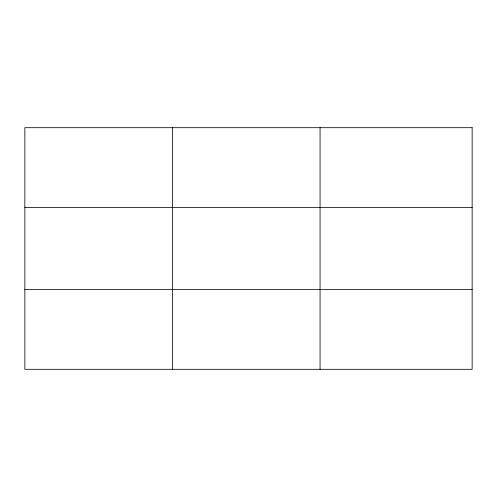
<?xml version="1.0" encoding="UTF-8"?>
<svg xmlns="http://www.w3.org/2000/svg" width="497" height="497" viewBox="0 0 497 497"><rect width="100%" height="100%" fill="white"/><g stroke="black" fill="none" stroke-linecap="round" stroke-linejoin="round"><path stroke-width="0.75" d="M172.459 127.692L172.459 369.308M320.068 127.692L320.068 369.308M24.85 207.423L472.15 207.423M24.85 289.577L472.15 289.577M472.15 127.692L472.15 369.308L24.85 369.308L24.85 127.692L472.15 127.692"/></g></svg>
